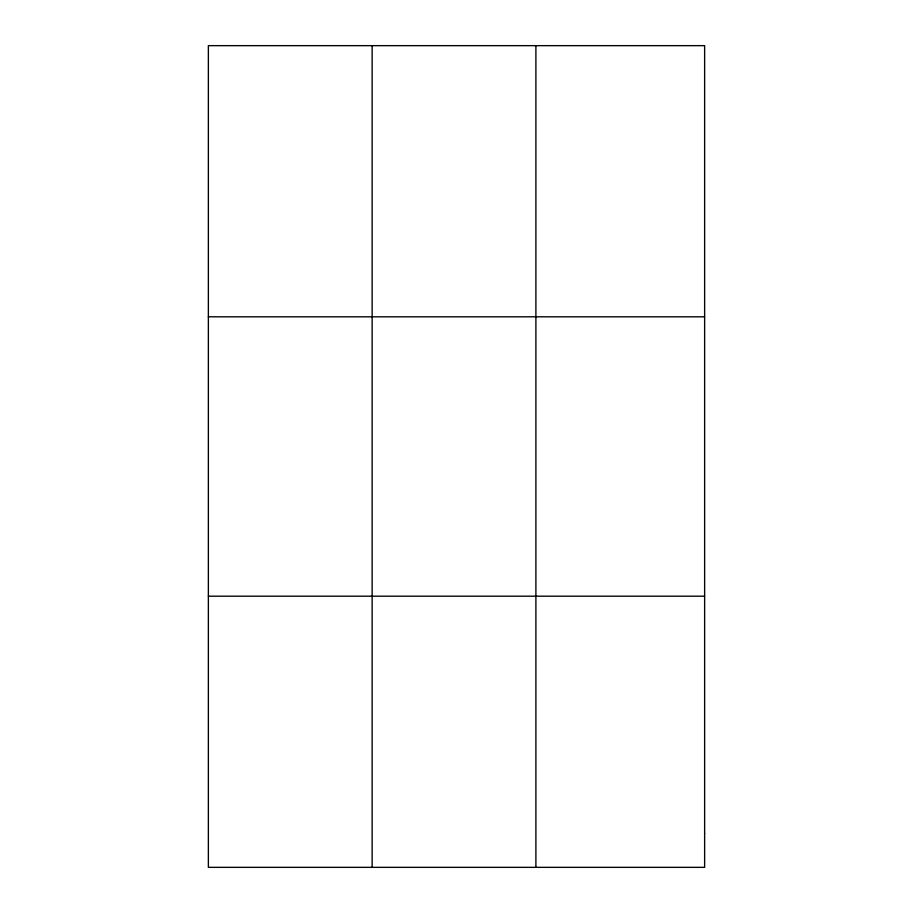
<?xml version="1.0" encoding="UTF-8"?>
<svg xmlns="http://www.w3.org/2000/svg" width="913" height="913" viewBox="0 0 913 913"><rect width="100%" height="100%" fill="white"/><g stroke="black" fill="none" stroke-linecap="round" stroke-linejoin="round"><path stroke-width="1.37" d="M372.139 45.65L372.139 867.35M535.897 45.65L535.897 867.35M208.369 316.811L704.631 316.811M208.369 596.189L704.631 596.189M704.631 833.455L704.631 867.35L208.369 867.35L208.369 45.65L704.631 45.65L704.631 833.455"/></g></svg>
